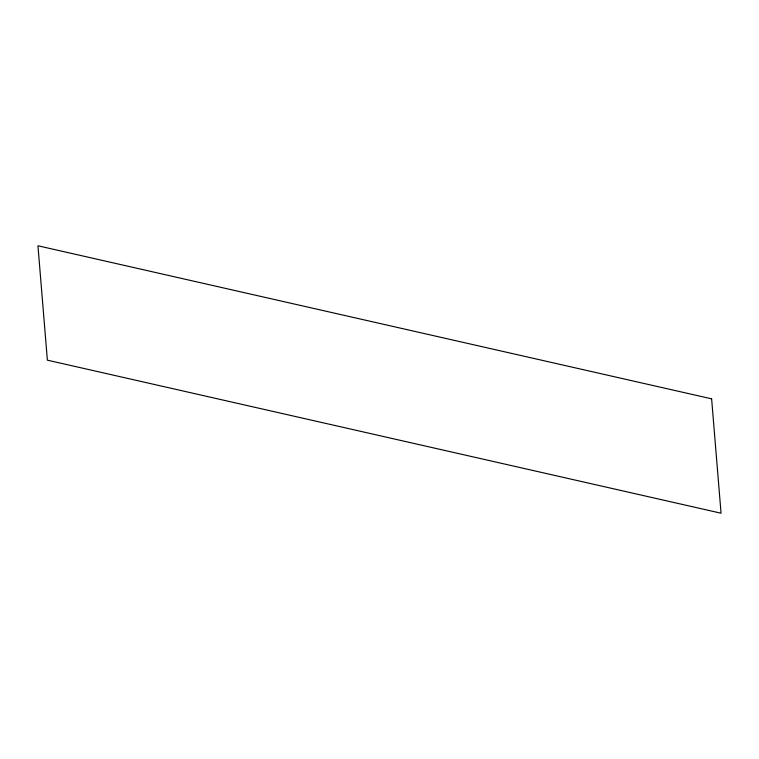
<?xml version="1.0" encoding="UTF-8"?>
<svg xmlns="http://www.w3.org/2000/svg" width="759" height="759" viewBox="0 0 759 759"><rect width="100%" height="100%" fill="white"/><g stroke="black" fill="none" stroke-linecap="round" stroke-linejoin="round"><path stroke-width="1.14" d="M711.629 398.836L37.95 245.783L47.371 360.164L721.05 513.217L711.629 398.836"/></g></svg>
